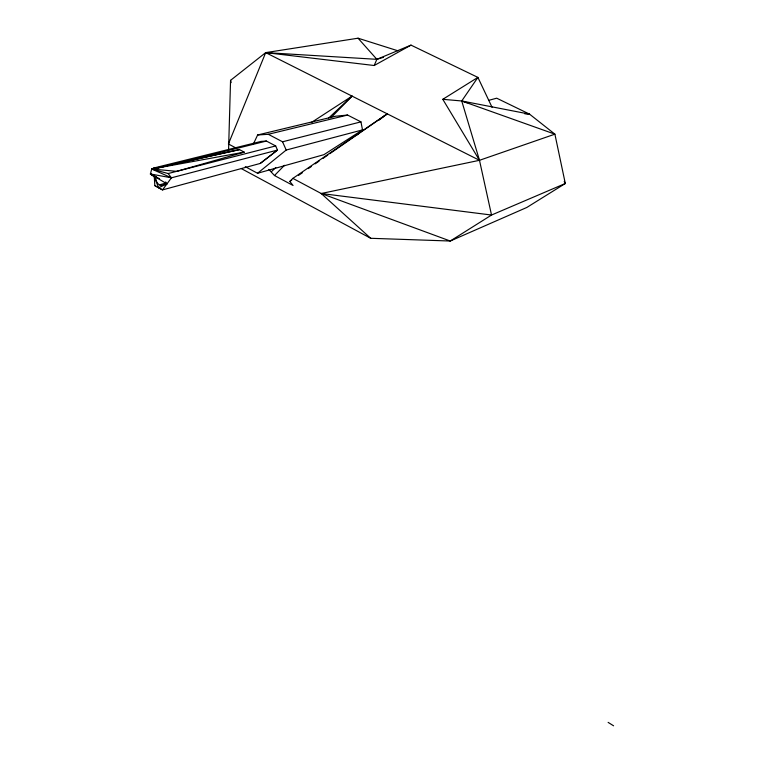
<?xml version="1.0" encoding="UTF-8"?>
<svg xmlns="http://www.w3.org/2000/svg" width="764" height="764" viewBox="0 0 764 764"><rect width="100%" height="100%" fill="white"/><g stroke="black" fill="none" stroke-linecap="round" stroke-linejoin="round"><path stroke-width="1.15" d="M397.882 50.787L358.049 38.2L265.7 52.62L230.556 80.344L228.579 149.582M154.28 176.837L158.645 187.743L166.963 183.876L150.422 173.991L151.711 169.035L153.726 168.032L261.078 141.407L266.407 141.053L275.68 145.943L277.485 150.078L260.257 163.439L162.512 189.902L154.834 185.623L154.28 176.837L150.422 173.991L171.442 177.811L277.485 150.078L260.257 163.439M235.78 147.901L228.417 143.966L265.7 52.62L374.188 65.513L376.862 59.325L411.003 45.124L477.901 77.403L492.054 107.304M253.161 144.482L257.63 134.98L335.73 116.204L347.582 115.058L360.952 121.868L362.518 129.899L356.377 135.371M171.442 177.811L151.711 169.035L176.713 171.346L244.232 152.141L239.485 149.61L151.711 169.035L168.128 173.543L171.442 177.811L162.512 189.902L154.834 185.623M268.852 169.455L274.496 175.529L284.485 165.301M330.802 117.885L352.061 96.121L311.359 122.517M274.496 175.529L293.051 185.471L289.814 181.44L292.879 178.384L387.252 113.846L378.849 120.244M271.468 171.623L275.804 167.564M328.663 118.038L352.061 96.121M257.544 173.266L286.204 150.04L362.518 129.899L323.926 154.672L257.544 173.266L245.273 166.676M289.814 181.44L291.762 180.084M298.581 175.357L302.477 172.654M308.322 168.596L311.254 166.571M315.15 163.868L319.046 161.166M322.943 158.463L327.813 155.082M329.762 153.726L387.252 113.846M292.879 178.384L321.214 193.502L450.254 241.023L526.835 207.455L565.303 183.503L554.893 134.168L479.486 160.306L442.795 99.31L477.901 77.403L461.733 100.972L479.486 160.306L491.529 215.037L450.254 241.023L370.693 238.292L241.357 168.615M374.188 65.513L411.003 45.124M370.693 238.292L321.214 193.502L479.486 160.306L265.7 52.62L376.862 59.325L383.528 57.29M488.731 100.342L496.695 98.193L529.557 114.151L554.893 134.168L461.733 100.972L442.795 99.31M156.085 176.637A6.284 4.87 72.2 0 0 159.418 184.84L165.158 183.312M168.128 173.543L275.68 145.943M257.63 134.98L268.269 134.292L282.546 141.789L360.952 121.868M159.189 167.755L266.407 141.053M268.269 134.292L347.582 115.058M174.832 164.069L151.711 169.035L158.11 168.023L153.726 168.032M177.143 163.553L181.756 162.522M184.067 162.006L239.485 149.61M151.711 169.035L244.232 152.141M524.83 113.817L529.557 114.151L461.733 100.972L467.31 102.796M321.214 193.502L491.529 215.037L565.303 183.503L564.214 181.402M268.04 53.031L265.7 52.62L267.954 53.356M159.571 178.766L150.422 173.991L153.707 175.023M150.422 173.991L155.14 176.188M608.125 722.381L613.578 725.8M358.049 38.2L376.862 59.325M166.963 183.876L165.673 181.947A6.284 4.87 72.2 0 1 159.418 184.84M282.546 141.789L286.204 150.04M230.556 80.344L231.12 82.627"/></g></svg>
